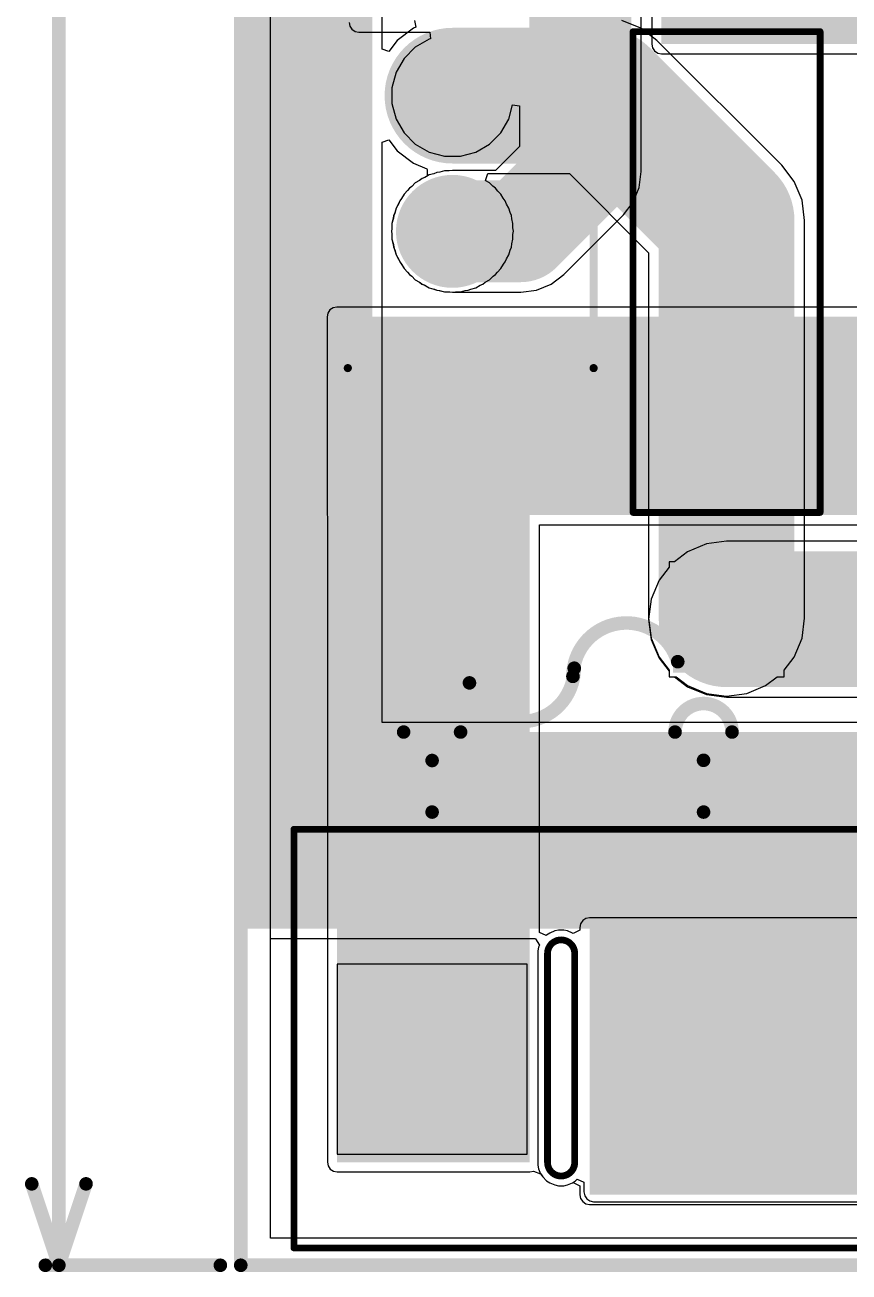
# Model space of a CAD drawing. Header units: millimetres. Extents: x -5 to 123, y 0 to 98.
# Drawn here: x -4.04 to 11.38, y -0.13 to 23.22 of the extents above; entities that cross this region are included whole.
import ezdxf

# ---------------------------------------------------------------- set-up
doc = ezdxf.new("R2010")
doc.units = ezdxf.units.MM
for name, color, linetype in [('BottomLayer', 5, 'Continuous'), ('BottomSolder', 6, 'Continuous'), ('Mechanical1', 6, 'Continuous'), ('Mechanical2', 216, 'Continuous'), ('MultiLayer', 9, 'Continuous'), ('PadHoleLayer', 156, 'Continuous'), ('TopLayer', 1, 'Continuous'), ('TopOverlay', 2, 'Continuous'), ('TopSolder', 216, 'Continuous')]:
    doc.layers.add(name, color=color, linetype=linetype)

# ---------------------------------------------------------------- blocks, each defined once
blk = doc.blocks.new('TH390R_28')
at = {"layer": 'BottomLayer'}
blk.add_hatch(color=5, dxfattribs=at).paths.add_polyline_path([(-7.4, 0.9), (-5.6, 0.9), (-5.6, -0.9), (-7.4, -0.9)])
h = blk.add_hatch(color=5, dxfattribs=at)
edge = h.paths.add_edge_path()
edge.add_arc((6.5, 0), 0.9, 0, 360)
at = {"layer": 'BottomSolder'}
blk.add_hatch(color=6, dxfattribs=at).paths.add_polyline_path([(-7.502, 1.002), (-5.498, 1.002), (-5.498, -1.002), (-7.502, -1.002)])
h = blk.add_hatch(color=6, dxfattribs=at)
edge = h.paths.add_edge_path()
edge.add_arc((6.5, 0), 1.002, 0, 360)
at = {"layer": 'MultiLayer'}
blk.add_hatch(color=9, dxfattribs=at).paths.add_polyline_path([(-7.4, 0.9), (-5.6, 0.9), (-5.6, -0.9), (-7.4, -0.9)])
h = blk.add_hatch(color=9, dxfattribs=at)
edge = h.paths.add_edge_path()
edge.add_arc((6.5, 0), 0.9, 0, 360)
at = {"layer": 'PadHoleLayer'}
h = blk.add_hatch(color=156, dxfattribs=at)
edge = h.paths.add_edge_path()
edge.add_arc((-6.5, 0), 0.46, 0, 360)
h = blk.add_hatch(color=156, dxfattribs=at)
edge = h.paths.add_edge_path()
edge.add_arc((6.5, 0), 0.46, 0, 360)
at = {"layer": 'TopLayer'}
blk.add_hatch(color=1, dxfattribs=at).paths.add_polyline_path([(-7.4, 0.9), (-5.6, 0.9), (-5.6, -0.9), (-7.4, -0.9)])
h = blk.add_hatch(color=1, dxfattribs=at)
edge = h.paths.add_edge_path()
edge.add_arc((6.5, 0), 0.9, 0, 360)
at = {"layer": 'TopSolder'}
blk.add_hatch(color=216, dxfattribs=at).paths.add_polyline_path([(-7.502, 1.002), (-5.498, 1.002), (-5.498, -1.002), (-7.502, -1.002)])
h = blk.add_hatch(color=216, dxfattribs=at)
edge = h.paths.add_edge_path()
edge.add_arc((6.5, 0), 1.002, 0, 360)
at = {"layer": 'TopOverlay', "const_width": 0.127}
for points in [[(-4.5, 1.75), (-4.5, -1.75)], [(-4.5, 1.75), (4.5, 1.75)], [(4.5, 1.75), (4.5, -1.75)], [(-4.5, -1.75), (4.5, -1.75)]]:
    blk.add_lwpolyline(points, dxfattribs=at)
at = {"layer": 'TopOverlay', "const_width": 0.0635}
for points in [[(-4.532, 1.75, 1), (-4.468, 1.75, 1)], [(-4.532, 1.75, 1), (-4.468, 1.75, 1)], [(4.468, 1.75, 1), (4.532, 1.75, 1)], [(4.468, 1.75, 1), (4.532, 1.75, 1)], [(-4.532, -1.75, 1), (-4.468, -1.75, 1)], [(-4.532, -1.75, 1), (-4.468, -1.75, 1)], [(4.468, -1.75, 1), (4.532, -1.75, 1)], [(4.468, -1.75, 1), (4.532, -1.75, 1)]]:
    blk.add_lwpolyline(points, format="xyb", close=True, dxfattribs=at)
blk = doc.blocks.new('TO_220_81')
at = {"layer": 'BottomLayer'}
blk.add_hatch(color=5, dxfattribs=at).paths.add_polyline_path([(-3.495, 0.955), (-1.585, 0.955), (-1.585, -0.955), (-3.495, -0.955)])
h = blk.add_hatch(color=5, dxfattribs=at)
edge = h.paths.add_edge_path()
edge.add_arc((0, 0), 0.955, 0, 360)
h = blk.add_hatch(color=5, dxfattribs=at)
edge = h.paths.add_edge_path()
edge.add_arc((2.54, 0), 0.955, 0, 360)
at = {"layer": 'BottomSolder'}
blk.add_hatch(color=6, dxfattribs=at).paths.add_polyline_path([(-3.597, 1.057), (-1.483, 1.057), (-1.483, -1.057), (-3.597, -1.057)])
h = blk.add_hatch(color=6, dxfattribs=at)
edge = h.paths.add_edge_path()
edge.add_arc((0, 0), 1.057, 0, 360)
h = blk.add_hatch(color=6, dxfattribs=at)
edge = h.paths.add_edge_path()
edge.add_arc((2.54, 0), 1.057, 0, 360)
at = {"layer": 'MultiLayer'}
blk.add_hatch(color=9, dxfattribs=at).paths.add_polyline_path([(-3.495, 0.955), (-1.585, 0.955), (-1.585, -0.955), (-3.495, -0.955)])
h = blk.add_hatch(color=9, dxfattribs=at)
edge = h.paths.add_edge_path()
edge.add_arc((0, 0), 0.955, 0, 360)
h = blk.add_hatch(color=9, dxfattribs=at)
edge = h.paths.add_edge_path()
edge.add_arc((2.54, 0), 0.955, 0, 360)
at = {"layer": 'PadHoleLayer'}
h = blk.add_hatch(color=156, dxfattribs=at)
edge = h.paths.add_edge_path()
edge.add_arc((-2.54, 0), 0.635, 0, 360)
h = blk.add_hatch(color=156, dxfattribs=at)
edge = h.paths.add_edge_path()
edge.add_arc((0, 0), 0.635, 0, 360)
h = blk.add_hatch(color=156, dxfattribs=at)
edge = h.paths.add_edge_path()
edge.add_arc((2.54, 0), 0.635, 0, 360)
at = {"layer": 'TopLayer'}
blk.add_hatch(color=1, dxfattribs=at).paths.add_polyline_path([(-3.495, 0.955), (-1.585, 0.955), (-1.585, -0.955), (-3.495, -0.955)])
h = blk.add_hatch(color=1, dxfattribs=at)
edge = h.paths.add_edge_path()
edge.add_arc((0, 0), 0.955, 0, 360)
h = blk.add_hatch(color=1, dxfattribs=at)
edge = h.paths.add_edge_path()
edge.add_arc((2.54, 0), 0.955, 0, 360)
at = {"layer": 'TopSolder'}
blk.add_hatch(color=216, dxfattribs=at).paths.add_polyline_path([(-3.597, 1.057), (-1.483, 1.057), (-1.483, -1.057), (-3.597, -1.057)])
h = blk.add_hatch(color=216, dxfattribs=at)
edge = h.paths.add_edge_path()
edge.add_arc((0, 0), 1.057, 0, 360)
h = blk.add_hatch(color=216, dxfattribs=at)
edge = h.paths.add_edge_path()
edge.add_arc((2.54, 0), 1.057, 0, 360)
at = {"layer": 'TopOverlay'}
for points, const_width in [([(5.1, 2.642), (-5.207, 2.642)], 0.152), ([(-5.207, -1.958), (-5.207, 2.642)], 0.152), ([(5.1, -1.958), (5.1, 2.642)], 0.152), ([(5.1, -1.958), (-5.207, -1.958)], 0.152), ([(-2.794, -2.413), (-2.667, -2.286)], 0.5), ([(-2.54, -2.413), (-2.667, -2.286)], 0.5), ([(-2.54, -2.413), (-2.794, -2.413)], 0.5)]:
    blk.add_lwpolyline(points, dxfattribs=dict(at, const_width=const_width))
for points, const_width in [([(-5.245, 2.642, 1), (-5.169, 2.642, 1)], 0.0762), ([(-5.245, 2.642, 1), (-5.169, 2.642, 1)], 0.0762), ([(5.062, 2.642, 1), (5.138, 2.642, 1)], 0.0762), ([(5.062, 2.642, 1), (5.138, 2.642, 1)], 0.0762), ([(-5.245, -1.958, 1), (-5.169, -1.958, 1)], 0.0762), ([(-5.245, -1.958, 1), (-5.169, -1.958, 1)], 0.0762), ([(-2.792, -2.286, 1), (-2.542, -2.286, 1)], 0.25), ([(-2.792, -2.286, 1), (-2.542, -2.286, 1)], 0.25), ([(5.062, -1.958, 1), (5.138, -1.958, 1)], 0.0762), ([(5.062, -1.958, 1), (5.138, -1.958, 1)], 0.0762), ([(-2.919, -2.413, 1), (-2.669, -2.413, 1)], 0.25), ([(-2.919, -2.413, 1), (-2.669, -2.413, 1)], 0.25), ([(-2.665, -2.413, 1), (-2.415, -2.413, 1)], 0.25), ([(-2.665, -2.413, 1), (-2.415, -2.413, 1)], 0.25)]:
    blk.add_lwpolyline(points, format="xyb", close=True, dxfattribs=dict(at, const_width=const_width))
blk = doc.blocks.new('DB2EVC_5_08_8P_GN_101')
at = {"layer": 'BottomLayer'}
blk.add_hatch(color=5, dxfattribs=at).paths.add_polyline_path([(-16.18, 1.6), (-16.18, -1.6), (-19.38, -1.6), (-19.38, 1.6)])
h = blk.add_hatch(color=5, dxfattribs=at)
edge = h.paths.add_edge_path()
edge.add_arc((-12.7, 0), 1.6, 0, 360)
at = {"layer": 'BottomSolder'}
blk.add_hatch(color=6, dxfattribs=at).paths.add_polyline_path([(-16.078, 1.702), (-16.078, -1.702), (-19.482, -1.702), (-19.482, 1.702)])
h = blk.add_hatch(color=6, dxfattribs=at)
edge = h.paths.add_edge_path()
edge.add_arc((-12.7, 0), 1.702, 0, 360)
at = {"layer": 'MultiLayer'}
blk.add_hatch(color=9, dxfattribs=at).paths.add_polyline_path([(-16.18, 1.6), (-16.18, -1.6), (-19.38, -1.6), (-19.38, 1.6)])
h = blk.add_hatch(color=9, dxfattribs=at)
edge = h.paths.add_edge_path()
edge.add_arc((-12.7, 0), 1.6, 0, 360)
at = {"layer": 'PadHoleLayer'}
h = blk.add_hatch(color=156, dxfattribs=at)
edge = h.paths.add_edge_path()
edge.add_arc((-17.78, 0), 0.85, 0, 360)
h = blk.add_hatch(color=156, dxfattribs=at)
edge = h.paths.add_edge_path()
edge.add_arc((-12.7, 0), 0.85, 0, 360)
at = {"layer": 'TopLayer'}
blk.add_hatch(color=1, dxfattribs=at).paths.add_polyline_path([(-16.18, 1.6), (-16.18, -1.6), (-19.38, -1.6), (-19.38, 1.6)])
h = blk.add_hatch(color=1, dxfattribs=at)
edge = h.paths.add_edge_path()
edge.add_arc((-12.7, 0), 1.6, 0, 360)
at = {"layer": 'TopSolder'}
blk.add_hatch(color=216, dxfattribs=at).paths.add_polyline_path([(-16.078, 1.702), (-16.078, -1.702), (-19.482, -1.702), (-19.482, 1.702)])
h = blk.add_hatch(color=216, dxfattribs=at)
edge = h.paths.add_edge_path()
edge.add_arc((-12.7, 0), 1.702, 0, 360)
at = {"layer": 'TopOverlay', "const_width": 0.127}
for points in [[(-20.365, 4.301), (20.345, 4.301)], [(-20.365, -3.536), (-20.365, 4.301)], [(-20.365, -3.536), (20.345, -3.536)]]:
    blk.add_lwpolyline(points, dxfattribs=at)
at = {"layer": 'TopOverlay', "const_width": 0.0635}
for points in [[(-20.397, 4.301, 1), (-20.333, 4.301, 1)], [(-20.397, 4.301, 1), (-20.333, 4.301, 1)], [(-20.397, -3.536, 1), (-20.333, -3.536, 1)], [(-20.397, -3.536, 1), (-20.333, -3.536, 1)]]:
    blk.add_lwpolyline(points, format="xyb", close=True, dxfattribs=at)

msp = doc.modelspace()

# ---------------------------------------------------------------- hatches: boundary and pattern name
at = {"layer": 'BottomLayer'}
for points in [[(2.464, 6.731), (2.464, 26.924), (0.127, 26.924), (0.127, 6.731)], [(0.127, 9.982), (0.127, 6.299), (10.389, 6.299), (10.389, 9.982)], [(15.621, 9.982), (6.604, 9.982), (6.604, 1.372), (15.621, 1.372)]]:
    msp.add_hatch(color=5, dxfattribs=at).paths.add_polyline_path(points)
at = {"layer": 'TopLayer'}
for points in [[(14.097, 26.467), (7.874, 26.467), (7.874, 22.86), (14.097, 22.86)], [(18.237, 17.755), (1.797, 17.755), (1.797, 14.046), (18.237, 14.046)], [(5.41, 1.93), (5.41, 17.297), (1.803, 17.297), (1.803, 1.93)], [(6.528, 1.321), (15.57, 1.321), (15.57, 6.325), (6.528, 6.325)]]:
    msp.add_hatch(color=1, dxfattribs=at).paths.add_polyline_path(points)

# ---------------------------------------------------------------- linework, layer by layer
at = {"layer": 'BottomLayer'}
for p, q in [((2.645, 22.765), (2.645, 26.423)), ((3.232, 23.159), (2.93, 22.927)), ((3.276, 23.177), (3.232, 23.159)), ((3.251, 23.302), (3.276, 23.177)), ((7.487, 23.159), (7.134, 23.305)), ((7.789, 22.927), (7.487, 23.159)), ((2.93, 22.927), (2.772, 22.722)), ((10.126, 20.591), (7.789, 22.927)), ((2.772, 22.722), (2.645, 22.765)), ((2.645, 21.025), (2.772, 21.068)), ((2.645, 10.163), (2.645, 21.025)), ((2.772, 21.068), (2.93, 20.862)), ((2.93, 20.862), (3.232, 20.63)), ((3.232, 20.63), (3.483, 20.526)), ((10.358, 20.288), (10.126, 20.591)), ((3.393, 20.343), (3.347, 20.308)), ((3.447, 20.365), (3.393, 20.343)), ((3.486, 20.388), (3.447, 20.365)), ((3.483, 20.526), (3.488, 20.512)), ((3.488, 20.512), (3.486, 20.388)), ((4.58, 20.308), (4.623, 20.435)), ((4.623, 20.435), (6.152, 20.435)), ((6.152, 20.435), (7.633, 18.953)), ((3.122, 20.117), (3.056, 20.05)), ((3.156, 20.161), (3.122, 20.117)), ((3.157, 20.162), (3.156, 20.161)), ((3.201, 20.196), (3.157, 20.162)), ((3.267, 20.261), (3.201, 20.196)), ((3.347, 20.308), (3.267, 20.261)), ((4.585, 20.303), (4.58, 20.308)), ((4.658, 20.261), (4.585, 20.303)), ((4.717, 20.202), (4.658, 20.261)), ((4.769, 20.162), (4.717, 20.202)), ((4.81, 20.11), (4.769, 20.162)), ((4.869, 20.05), (4.81, 20.11)), ((10.504, 19.936), (10.358, 20.288)), ((2.954, 19.873), (2.907, 19.792)), ((2.975, 19.925), (2.954, 19.873)), ((3.009, 19.969), (2.975, 19.925)), ((3.056, 20.05), (3.009, 19.969)), ((4.911, 19.978), (4.869, 20.05)), ((4.951, 19.926), (4.911, 19.978)), ((4.976, 19.865), (4.951, 19.926)), ((5.018, 19.792), (4.976, 19.865)), ((10.553, 19.558), (10.504, 19.936)), ((2.861, 19.65), (2.854, 19.595)), ((2.882, 19.701), (2.861, 19.65)), ((2.907, 19.792), (2.882, 19.701)), ((5.04, 19.71), (5.018, 19.792)), ((5.065, 19.651), (5.04, 19.71)), ((5.073, 19.587), (5.065, 19.651)), ((2.83, 19.41), (2.822, 19.355)), ((2.854, 19.595), (2.83, 19.504)), ((2.83, 19.504), (2.83, 19.41)), ((5.095, 19.504), (5.073, 19.587)), ((5.095, 19.418), (5.095, 19.504)), ((5.103, 19.356), (5.095, 19.418)), ((10.553, 12.116), (10.553, 19.558)), ((2.822, 19.355), (2.83, 19.3)), ((2.83, 19.3), (2.83, 19.206)), ((2.83, 19.206), (2.854, 19.115)), ((5.072, 19.121), (5.095, 19.206)), ((5.095, 19.293), (5.103, 19.356)), ((5.095, 19.206), (5.095, 19.293)), ((2.854, 19.115), (2.861, 19.06)), ((2.861, 19.06), (2.882, 19.008)), ((2.882, 19.008), (2.907, 18.918)), ((2.907, 18.918), (2.954, 18.836)), ((4.973, 18.84), (5.018, 18.918)), ((5.018, 18.918), (5.041, 19.005)), ((5.041, 19.005), (5.065, 19.061)), ((5.065, 19.061), (5.072, 19.121)), ((7.633, 18.953), (7.633, 12.116)), ((2.954, 18.836), (2.975, 18.785)), ((2.975, 18.785), (3.009, 18.741)), ((3.009, 18.741), (3.056, 18.659)), ((4.869, 18.659), (4.915, 18.74)), ((4.915, 18.74), (4.951, 18.786)), ((4.951, 18.786), (4.973, 18.84)), ((3.056, 18.659), (3.122, 18.593)), ((3.122, 18.593), (3.156, 18.549)), ((3.156, 18.549), (3.2, 18.515)), ((3.2, 18.515), (3.267, 18.448)), ((3.267, 18.448), (3.348, 18.401)), ((4.577, 18.401), (4.658, 18.448)), ((4.658, 18.448), (4.724, 18.515)), ((4.724, 18.515), (4.769, 18.549)), ((4.769, 18.55), (4.803, 18.594)), ((4.769, 18.549), (4.769, 18.55)), ((4.803, 18.594), (4.869, 18.659)), ((3.348, 18.401), (3.392, 18.367)), ((3.392, 18.367), (3.444, 18.346)), ((3.444, 18.346), (3.525, 18.299)), ((3.525, 18.299), (3.616, 18.275)), ((3.616, 18.275), (3.667, 18.254)), ((3.667, 18.254), (3.722, 18.246)), ((3.722, 18.246), (3.813, 18.222)), ((3.813, 18.222), (3.907, 18.222)), ((3.907, 18.222), (3.962, 18.215)), ((3.962, 18.215), (4.018, 18.222)), ((4.018, 18.222), (4.112, 18.222)), ((4.112, 18.222), (4.202, 18.246)), ((4.202, 18.246), (4.257, 18.254)), ((4.257, 18.254), (4.309, 18.275)), ((4.309, 18.275), (4.4, 18.299)), ((4.4, 18.299), (4.481, 18.346)), ((4.481, 18.346), (4.532, 18.367)), ((4.532, 18.367), (4.577, 18.401)), ((7.633, 12.116), (7.683, 11.738)), ((10.504, 11.738), (10.553, 12.116)), ((7.683, 11.738), (7.829, 11.386)), ((10.358, 11.386), (10.504, 11.738)), ((7.829, 11.386), (8.015, 11.142)), ((10.171, 11.142), (10.358, 11.386)), ((8.015, 11.142), (8.015, 11.015)), ((8.015, 11.015), (8.15, 11.015)), ((8.15, 11.015), (8.363, 10.851)), ((9.823, 10.851), (10.037, 11.015)), ((10.037, 11.015), (10.171, 11.015)), ((10.171, 11.015), (10.171, 11.142)), ((8.363, 10.851), (8.715, 10.705)), ((9.471, 10.705), (9.823, 10.851)), ((8.715, 10.705), (9.093, 10.656)), ((9.093, 10.656), (9.471, 10.705)), ((10.389, 10.163), (2.645, 10.163)), ((12.815, 10.163), (10.389, 10.163)), ((10.389, 10.163), (10.389, 10.163)), ((0.559, 0.508), (0.559, 6.118)), ((0.559, 6.118), (5.507, 6.118)), ((5.507, 6.118), (5.519, 6.11)), ((5.519, 6.11), (5.589, 5.991)), ((5.575, 5.957), (5.561, 5.888)), ((5.561, 5.888), (5.561, 1.874)), ((5.589, 5.991), (5.575, 5.957)), ((5.359, 5.639), (1.804, 5.639)), ((1.804, 5.639), (1.804, 2.083)), ((5.359, 2.083), (5.359, 5.639)), ((1.804, 2.083), (5.359, 2.083)), ((5.561, 1.874), (5.575, 1.805)), ((5.575, 1.805), (5.613, 1.712)), ((5.613, 1.712), (5.653, 1.653)), ((5.653, 1.653), (5.724, 1.581)), ((5.724, 1.581), (5.783, 1.542)), ((5.783, 1.542), (5.876, 1.504)), ((5.876, 1.504), (5.946, 1.49)), ((5.946, 1.49), (6.047, 1.49)), ((6.047, 1.49), (6.116, 1.504)), ((6.116, 1.504), (6.209, 1.542)), ((6.209, 1.542), (6.268, 1.581)), ((6.268, 1.581), (6.296, 1.609)), ((6.296, 1.609), (6.423, 1.556)), ((6.423, 1.556), (6.423, 1.372)), ((6.423, 1.372), (6.437, 1.302)), ((6.437, 1.302), (6.476, 1.243)), ((6.476, 1.243), (6.535, 1.204)), ((6.535, 1.204), (6.604, 1.19)), ((6.604, 1.19), (15.621, 1.19)), ((122.504, 0.508), (0.559, 0.508))]:
    msp.add_line(p, q, dxfattribs=at)
for points, const_width in [([(3.962, 21.895), (6.756, 21.895)], 2.54), ([(6.756, 21.895), (9.093, 19.558)], 2.54), ([(9.093, 12.116), (9.093, 19.558)], 2.54), ([(3.962, 19.355), (3.963, 19.356)], 1.905)]:
    msp.add_lwpolyline(points, dxfattribs=dict(at, const_width=const_width))
for points, const_width in [([(3.327, 21.895, 1), (4.597, 21.895, 1)], 1.27), ([(6.121, 21.895, 1), (7.391, 21.895, 1)], 1.27), ([(6.121, 21.895, 1), (7.391, 21.895, 1)], 1.27), ([(8.458, 19.558, 1), (9.728, 19.558, 1)], 1.27), ([(8.458, 19.558, 1), (9.728, 19.558, 1)], 1.27), ([(3.486, 19.355, 1), (4.439, 19.355, 1)], 0.952), ([(3.487, 19.356, 1), (4.44, 19.356, 1)], 0.952), ([(8.458, 12.116, 1), (9.728, 12.116, 1)], 1.27)]:
    msp.add_lwpolyline(points, format="xyb", close=True, dxfattribs=dict(at, const_width=const_width))
at = {"layer": 'Mechanical1', "const_width": 0.254}
for points in [[(-3.404, 0), (-3.404, 34.261)], [(-3.912, 1.524), (-3.404, 0)], [(-3.404, 0), (-2.896, 1.524)], [(-3.658, 0), (-0.381, 0)]]:
    msp.add_lwpolyline(points, dxfattribs=at)
at = {"layer": 'Mechanical1', "const_width": 0.127}
for points in [[(-3.975, 1.524, 1), (-3.848, 1.524, 1)], [(-2.959, 1.524, 1), (-2.832, 1.524, 1)], [(-3.721, 0, 1), (-3.594, 0, 1)], [(-3.467, 0, 1), (-3.34, 0, 1)], [(-3.467, 0, 1), (-3.34, 0, 1)], [(-3.467, 0, 1), (-3.34, 0, 1)], [(-0.445, 0, 1), (-0.318, 0, 1)]]:
    msp.add_lwpolyline(points, format="xyb", close=True, dxfattribs=at)
at = {"layer": 'Mechanical2'}
for points, const_width in [([(0, 0), (0, 93)], 0.254), ([(5.742, 1.925), (5.742, 5.837)], 0.127), ([(6.25, 1.925), (6.25, 5.837)], 0.127), ([(0, 0), (123, 0)], 0.254)]:
    msp.add_lwpolyline(points, dxfattribs=dict(at, const_width=const_width))
at = {"layer": 'Mechanical2', "const_width": 0.127}
for points in [[(5.742, 5.837, -0.414214), (5.996, 6.091)], [(5.996, 6.091, -0.414214), (6.25, 5.837)], [(5.996, 1.671, -0.414214), (5.742, 1.925)], [(6.25, 1.925, -0.414214), (5.996, 1.671)]]:
    msp.add_lwpolyline(points, format="xyb", dxfattribs=at)
at = {"layer": 'Mechanical2'}
for points, const_width in [([(5.964, 6.091, 1), (6.028, 6.091, 1)], 0.0635), ([(5.964, 6.091, 1), (6.028, 6.091, 1)], 0.0635), ([(5.71, 5.837, 1), (5.774, 5.837, 1)], 0.0635), ([(5.71, 5.837, 1), (5.774, 5.837, 1)], 0.0635), ([(6.218, 5.837, 1), (6.282, 5.837, 1)], 0.0635), ([(6.218, 5.837, 1), (6.282, 5.837, 1)], 0.0635), ([(5.71, 1.925, 1), (5.774, 1.925, 1)], 0.0635), ([(5.71, 1.925, 1), (5.774, 1.925, 1)], 0.0635), ([(6.218, 1.925, 1), (6.282, 1.925, 1)], 0.0635), ([(6.218, 1.925, 1), (6.282, 1.925, 1)], 0.0635), ([(5.964, 1.671, 1), (6.028, 1.671, 1)], 0.0635), ([(5.964, 1.671, 1), (6.028, 1.671, 1)], 0.0635), ([(-0.064, 0, 1), (0.064, 0, 1)], 0.127), ([(-0.064, 0, 1), (0.064, 0, 1)], 0.127)]:
    msp.add_lwpolyline(points, format="xyb", close=True, dxfattribs=dict(at, const_width=const_width))
at = {"layer": 'MultiLayer'}
for p, q in [((5.946, 6.091), (5.852, 6.053)), ((5.996, 6.091), (5.946, 6.091)), ((6.047, 6.091), (5.996, 6.091)), ((6.14, 6.053), (6.047, 6.091)), ((5.781, 5.981), (5.742, 5.888)), ((5.742, 5.888), (5.742, 5.837)), ((5.742, 5.837), (5.742, 1.925)), ((5.742, 5.837), (5.742, 5.837)), ((5.852, 6.053), (5.781, 5.981)), ((6.212, 5.981), (6.14, 6.053)), ((6.25, 5.888), (6.212, 5.981)), ((6.25, 5.837), (6.25, 5.888)), ((6.25, 1.925), (6.25, 5.837)), ((5.742, 1.925), (5.742, 1.874)), ((5.742, 1.874), (5.781, 1.781)), ((6.212, 1.781), (6.25, 1.874)), ((6.25, 1.874), (6.25, 1.925)), ((6.25, 1.925), (6.25, 1.925)), ((5.781, 1.781), (5.852, 1.71)), ((5.852, 1.71), (5.946, 1.671)), ((5.946, 1.671), (5.996, 1.671)), ((5.996, 1.671), (6.047, 1.671)), ((6.047, 1.671), (6.14, 1.71)), ((6.14, 1.71), (6.212, 1.781))]:
    msp.add_line(p, q, dxfattribs=at)
at = {"layer": 'TopLayer'}
for p, q in [((0.559, 0.508), (0.559, 92.354)), ((7.496, 20.473), (7.496, 34.392)), ((7.693, 26.467), (7.693, 22.86)), ((2.029, 23.266), (2.042, 23.197)), ((2.042, 23.197), (2.082, 23.138)), ((2.082, 23.138), (2.14, 23.099)), ((2.14, 23.099), (2.21, 23.085)), ((2.21, 23.085), (3.537, 23.085)), ((3.525, 22.95), (3.267, 22.801)), ((3.554, 22.958), (3.525, 22.95)), ((3.537, 23.085), (3.554, 22.958)), ((3.267, 22.801), (3.056, 22.59)), ((7.693, 22.86), (7.707, 22.791)), ((7.707, 22.791), (7.746, 22.732)), ((7.746, 22.732), (7.805, 22.693)), ((7.805, 22.693), (7.874, 22.679)), ((7.874, 22.679), (14.097, 22.679)), ((3.056, 22.59), (2.907, 22.332)), ((2.907, 22.332), (2.83, 22.044)), ((2.83, 22.044), (2.83, 21.746)), ((2.83, 21.746), (2.907, 21.458)), ((5.018, 21.458), (5.089, 21.723)), ((5.089, 21.723), (5.216, 21.706)), ((5.216, 21.706), (5.216, 20.945)), ((2.907, 21.458), (3.056, 21.199)), ((4.869, 21.199), (5.018, 21.458)), ((3.056, 21.199), (3.267, 20.988)), ((4.658, 20.988), (4.869, 21.199)), ((3.267, 20.988), (3.525, 20.839)), ((3.525, 20.839), (3.813, 20.762)), ((4.112, 20.762), (4.4, 20.839)), ((4.4, 20.839), (4.658, 20.988)), ((5.216, 20.945), (4.767, 20.496)), ((3.813, 20.762), (4.112, 20.762)), ((3.393, 20.343), (3.347, 20.308)), ((3.447, 20.365), (3.393, 20.343)), ((3.525, 20.41), (3.447, 20.365)), ((3.612, 20.434), (3.525, 20.41)), ((3.668, 20.457), (3.612, 20.434)), ((3.729, 20.465), (3.668, 20.457)), ((3.813, 20.488), (3.729, 20.465)), ((3.901, 20.488), (3.813, 20.488)), ((3.963, 20.496), (3.901, 20.488)), ((4.767, 20.496), (3.963, 20.496)), ((7.457, 20.178), (7.496, 20.473)), ((3.123, 20.118), (3.056, 20.05)), ((3.157, 20.162), (3.123, 20.118)), ((3.201, 20.196), (3.157, 20.162)), ((3.267, 20.261), (3.201, 20.196)), ((3.347, 20.308), (3.267, 20.261)), ((7.344, 19.903), (7.457, 20.178)), ((2.956, 19.877), (2.907, 19.792)), ((2.976, 19.926), (2.956, 19.877)), ((3.008, 19.968), (2.976, 19.926)), ((3.056, 20.05), (3.008, 19.968)), ((7.162, 19.667), (7.344, 19.903)), ((2.862, 19.651), (2.856, 19.601)), ((2.881, 19.697), (2.862, 19.651)), ((2.907, 19.792), (2.881, 19.697)), ((6.045, 18.55), (7.162, 19.667)), ((2.83, 19.404), (2.823, 19.356)), ((2.856, 19.601), (2.83, 19.504)), ((2.83, 19.504), (2.83, 19.404)), ((2.823, 19.356), (2.83, 19.308)), ((2.83, 19.308), (2.83, 19.206)), ((2.83, 19.206), (2.856, 19.107)), ((2.856, 19.107), (2.862, 19.061)), ((2.862, 19.061), (2.88, 19.018)), ((2.88, 19.018), (2.907, 18.918)), ((2.907, 18.918), (2.959, 18.828)), ((2.959, 18.828), (2.976, 18.786)), ((2.976, 18.786), (3.004, 18.75)), ((3.004, 18.75), (3.056, 18.659)), ((3.056, 18.659), (3.13, 18.586)), ((3.13, 18.586), (3.157, 18.55)), ((3.157, 18.55), (3.193, 18.522)), ((3.193, 18.522), (3.267, 18.448)), ((3.267, 18.448), (3.357, 18.396)), ((5.809, 18.368), (6.045, 18.55)), ((3.357, 18.396), (3.393, 18.368)), ((3.393, 18.368), (3.435, 18.351)), ((3.435, 18.351), (3.525, 18.299)), ((3.525, 18.299), (3.625, 18.272)), ((3.625, 18.272), (3.668, 18.255)), ((3.668, 18.255), (3.715, 18.248)), ((3.715, 18.248), (3.813, 18.222)), ((3.813, 18.222), (3.916, 18.222)), ((3.916, 18.222), (3.963, 18.216)), ((3.963, 18.216), (5.239, 18.216)), ((5.239, 18.216), (5.534, 18.255)), ((5.534, 18.255), (5.809, 18.368)), ((1.629, 17.824), (1.616, 17.755)), ((1.616, 17.755), (1.616, 14.046)), ((1.669, 17.883), (1.629, 17.824)), ((1.727, 17.922), (1.669, 17.883)), ((1.797, 17.936), (1.727, 17.922)), ((14.754, 17.936), (1.797, 17.936)), ((1.616, 14.046), (1.622, 14.013)), ((1.622, 14.013), (1.622, 1.93)), ((5.591, 6.228), (5.591, 13.864)), ((5.591, 13.864), (18.237, 13.864)), ((9.093, 13.553), (8.715, 13.503)), ((20.368, 13.553), (9.093, 13.553)), ((8.363, 13.357), (8.12, 13.171)), ((8.715, 13.503), (8.363, 13.357)), ((8.12, 13.171), (8.015, 13.171)), ((8.015, 13.171), (8.015, 13.066)), ((8.015, 13.066), (7.829, 12.823)), ((7.829, 12.823), (7.683, 12.471)), ((7.683, 12.471), (7.633, 12.093)), ((7.633, 12.093), (7.683, 11.715)), ((7.683, 11.715), (7.829, 11.363)), ((7.829, 11.363), (8.015, 11.119)), ((8.015, 11.119), (8.015, 11.015)), ((8.015, 11.015), (8.12, 11.015)), ((8.12, 11.015), (8.363, 10.828)), ((8.363, 10.828), (8.715, 10.682)), ((8.715, 10.682), (9.093, 10.633)), ((9.093, 10.633), (19.764, 10.633)), ((6.36, 6.394), (6.347, 6.325)), ((6.347, 6.325), (6.347, 6.275)), ((6.4, 6.453), (6.36, 6.394)), ((6.458, 6.492), (6.4, 6.453)), ((6.528, 6.506), (6.458, 6.492)), ((15.57, 6.506), (6.528, 6.506)), ((5.718, 6.175), (5.591, 6.228)), ((5.724, 6.181), (5.718, 6.175)), ((5.783, 6.22), (5.724, 6.181)), ((5.876, 6.259), (5.783, 6.22)), ((5.946, 6.272), (5.876, 6.259)), ((6.047, 6.272), (5.946, 6.272)), ((6.116, 6.259), (6.047, 6.272)), ((6.209, 6.22), (6.116, 6.259)), ((6.22, 6.213), (6.209, 6.22)), ((6.209, 6.22), (6.209, 6.22)), ((6.346, 6.274), (6.22, 6.213)), ((6.347, 6.275), (6.346, 6.274)), ((1.622, 1.93), (1.636, 1.861)), ((1.636, 1.861), (1.675, 1.802)), ((1.675, 1.802), (1.734, 1.763)), ((1.734, 1.763), (1.803, 1.749)), ((1.803, 1.749), (5.41, 1.749)), ((5.41, 1.749), (5.48, 1.763)), ((5.48, 1.763), (5.613, 1.712)), ((5.613, 1.712), (5.614, 1.711)), ((5.614, 1.711), (5.653, 1.653)), ((5.653, 1.653), (5.724, 1.581)), ((5.724, 1.581), (5.783, 1.542)), ((5.783, 1.542), (5.876, 1.504)), ((5.876, 1.504), (5.946, 1.49)), ((5.946, 1.49), (6.047, 1.49)), ((6.047, 1.49), (6.116, 1.504)), ((6.116, 1.504), (6.209, 1.542)), ((6.209, 1.542), (6.22, 1.549)), ((6.22, 1.549), (6.346, 1.488)), ((6.346, 1.488), (6.347, 1.487)), ((6.347, 1.487), (6.347, 1.321)), ((6.347, 1.321), (6.36, 1.251)), ((6.36, 1.251), (6.4, 1.193)), ((6.4, 1.193), (6.458, 1.153)), ((6.458, 1.153), (6.528, 1.14)), ((6.528, 1.14), (15.57, 1.14)), ((122.504, 0.508), (0.559, 0.508))]:
    msp.add_line(p, q, dxfattribs=at)
for points, const_width in [([(6.356, 20.473), (6.356, 34.392)], 1.905), ([(5.239, 19.356), (6.356, 20.473)], 1.905), ([(3.963, 19.356), (5.239, 19.356)], 1.905), ([(9.093, 12.093), (20.368, 12.093)], 2.54)]:
    msp.add_lwpolyline(points, dxfattribs=dict(at, const_width=const_width))
for points, const_width in [([(5.88, 20.473, 1), (6.832, 20.473, 1)], 0.952), ([(5.88, 20.473, 1), (6.832, 20.473, 1)], 0.952), ([(3.487, 19.356, 1), (4.44, 19.356, 1)], 0.952), ([(4.762, 19.356, 1), (5.715, 19.356, 1)], 0.952), ([(4.762, 19.356, 1), (5.715, 19.356, 1)], 0.952), ([(8.458, 12.093, 1), (9.728, 12.093, 1)], 1.27)]:
    msp.add_lwpolyline(points, format="xyb", close=True, dxfattribs=dict(at, const_width=const_width))
at = {"layer": 'TopOverlay', "const_width": 0.254}
for points in [[(6.217, 11.024, -0.869845), (8.178, 11.299)], [(6.242, 11.177, -0.869846), (4.28, 10.902)]]:
    msp.add_lwpolyline(points, format="xyb", dxfattribs=at)
at = {"layer": 'TopOverlay'}
for points, const_width in [([(6.178, 11.177, 1), (6.305, 11.177, 1)], 0.127), ([(8.115, 11.299, 1), (8.242, 11.299, 1)], 0.127), ([(4.217, 10.902, 1), (4.344, 10.902, 1)], 0.127), ([(6.153, 11.024, 1), (6.28, 11.024, 1)], 0.127), ([(4.115, 9.982, 1), (3.048, 9.982, 1)], 0.254), ([(9.195, 9.982, 1), (8.128, 9.982, 1)], 0.254), ([(2.985, 9.982, 1), (3.111, 9.982, 1)], 0.127), ([(4.051, 9.982, 1), (4.178, 9.982, 1)], 0.127), ([(8.064, 9.982, 1), (8.191, 9.982, 1)], 0.127), ([(9.131, 9.982, 1), (9.258, 9.982, 1)], 0.127), ([(3.518, 9.449, 1), (3.645, 9.449, 1)], 0.127), ([(8.598, 9.453, 1), (8.725, 9.453, 1)], 0.127), ([(3.518, 8.484, 1), (3.645, 8.484, 1)], 0.127), ([(8.598, 8.484, 1), (8.725, 8.484, 1)], 0.127)]:
    msp.add_lwpolyline(points, format="xyb", close=True, dxfattribs=dict(at, const_width=const_width))
at = {"layer": 'TopOverlay', "const_width": 0.254}
for points in [[(3.581, 8.484), (3.581, 9.449)], [(8.661, 8.484), (8.661, 9.453)]]:
    msp.add_lwpolyline(points, dxfattribs=at)

# ---------------------------------------------------------------- block references
for name, p, rotation in [('TO_220_81', (3.962, 21.895), 270), ('TH390R_28', (9.093, 18.593), 90)]:
    msp.add_blockref(name, p, dxfattribs=dict(rotation=rotation))
msp.add_blockref('DB2EVC_5_08_8P_GN_101', (21.361, 3.861))

doc.saveas('drawing.dxf')
